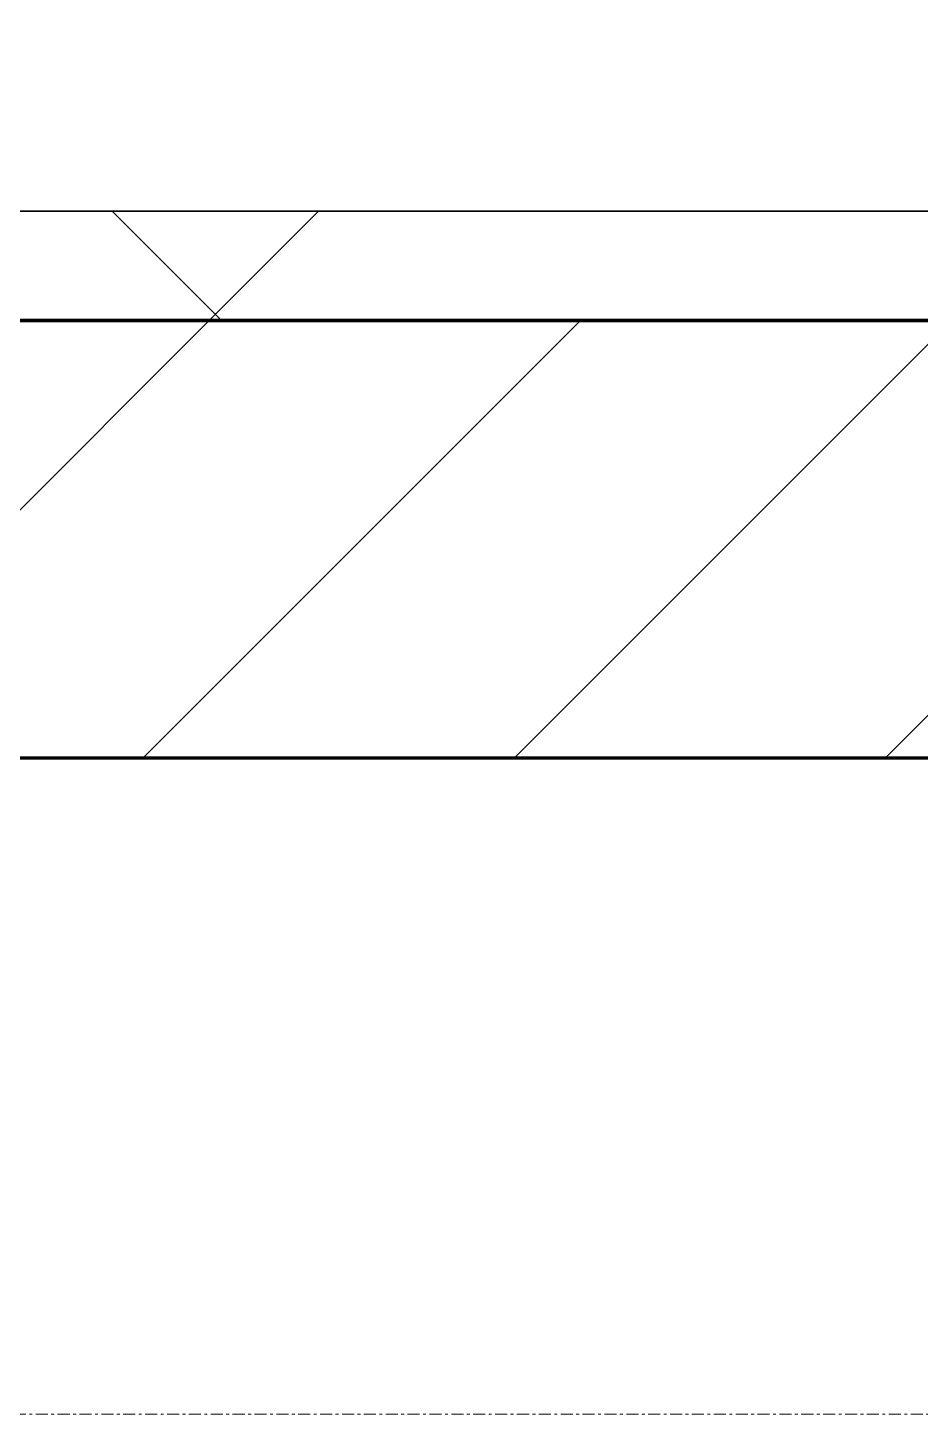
# Model space of a CAD drawing. Header units: millimetres. Extents: x -794334 to -714814, y -17806 to 22403.
# Drawn here: x -779459 to -779051, y -4321 to -3687 of the extents above; entities that cross this region are included whole.
import ezdxf
from ezdxf.xclip import XClip

# ---------------------------------------------------------------- set-up
doc = ezdxf.new("R2010")
doc.units = ezdxf.units.MM
doc.header["$XCLIPFRAME"] = 0
doc.linetypes.add('DPA_Grid _ Level 100', pattern=[10, 5.5, -1.6, 1.3, -1.6])
for name, color, linetype, lineweight in [('A-GLAZ-CURT', 2, 'Continuous', 9), ('A-WALL', 5, 'Continuous', 35), ('A-WALL-FNSH', 2, 'Continuous', 35), ('A-WALL-PATT', 1, 'Continuous', 35), ('S-GRID', 251, 'Continuous', 9), ('WALL-E', 2, 'Continuous', 35)]:
    doc.layers.add(name, color=color, linetype=linetype, lineweight=lineweight)
doc.layers.add('A11_ALU.SOLID SHEET', color=2, linetype='Continuous')

# ---------------------------------------------------------------- blocks, each defined once
blk = doc.blocks.new('*U804')
at = {"layer": 'S-GRID', "linetype": 'DPA_Grid _ Level 100'}
blk.add_line((57942.91, -7900), (-14128.88, -7900), dxfattribs=at)
blk = doc.blocks.new('PPLS-PP19_Custom Tile Pattern - Custom Tile Pattern-V56-4252-01 ENLARGED CONCOURSE LEVEL - REFLECTED CEILING PLAN - SHEET 3')
at = {"layer": 'A-GLAZ-CURT'}
for p, q in [((-300, 0), (300, 0)), ((300, 0), (-300, 0)), ((195.99, 0), (213.31, 0)), ((213.31, 0), (195.99, 0)), ((230.06, 0), (300, 0)), ((-300, -50), (300, -50)), ((300, -50), (-300, -50))]:
    blk.add_line(p, q, dxfattribs=at)
for points, knots in [([(31.18, 0), (25.97, 0), (11.99, 0), (-16.92, 0), (-47.42, 0), (-65.77, 0), (-66.37, 0), (-66.38, 0)], [-4496.803627, -4496.803627, -4496.803627, -4496.803627, -4222.080604, -3745.412743, -2981.410125, -2542.574734, -2498.224237, -2498.224237, -2498.224237, -2498.224237]), ([(-36.78, 0), (-32.43, 0), (-19.22, 0), (8.83, 0), (37.67, 0), (55.74, 0), (59.22, 0)], [-6191.144455, -6191.144455, -6191.144455, -6191.144455, -5862.463379, -5340.621928, -4573.028122, -4385.393989, -4385.393989, -4385.393989, -4385.393989]), ([(30.82, 0), (29.27, 0), (20.14, 0), (3.54, 0), (-16.58, 0), (-34.76, 0), (-36.04, 0)], [-10462.034656, -10462.034656, -10462.034656, -10462.034656, -10363.088938, -9884.23066, -9424.652049, -9182.880979, -9182.880979, -9182.880979, -9182.880979]), ([(-30.52, 0), (-27.11, 0), (-17.83, 0), (5.99, 0), (22.06, 0), (37.44, 0), (45.92, 0), (54.12, 0), (57.85, 0), (59.08, 0)], [-2323.618664, -2323.618664, -2323.618664, -2323.618664, -2142.497158, -1716.209403, -1206.526904, -1089.329421, -901.315459, -753.071572, -677.72211, -677.72211, -677.72211, -677.72211]), ([(-7.81, 0), (-4.05, 0), (12.23, 0), (42.82, 0), (88.72, 0), (120.63, 0), (138.28, 0), (138.53, 0)], [-445.692494, -445.692494, -445.692494, -445.692494, -429.606584, -390.253598, -346.313304, -291.370682, -290.5735, -290.5735, -290.5735, -290.5735]), ([(-7.73, 0), (-2.48, 0), (9.62, 0), (15.02, 0), (22.91, 0), (31, 0), (39.04, 0), (51.19, 0), (58.74, 0), (61.34, 0), (61.45, 0)], [-2721.864546, -2721.864546, -2721.864546, -2721.864546, -2439.246196, -2084.094819, -1956.422387, -1818.904206, -1645.594513, -1443.202566, -1228.752106, -1120.932285, -1120.932285, -1120.932285, -1120.932285]), ([(60.15, 0), (58.18, 0), (51.9, 0), (39.61, 0), (24.74, 0), (6.65, 0), (-4.43, 0), (-7.08, 0)], [-4434.887979, -4434.887979, -4434.887979, -4434.887979, -4326.416877, -4098.545751, -3766.694881, -3333.063701, -3194.975664, -3194.975664, -3194.975664, -3194.975664]), ([(-7.07, 0), (-3.69, 0), (3.65, 0), (13.15, 0), (21.24, 0), (24.62, 0), (24.72, 0), (24.72, 0)], [-4964.286834, -4964.286834, -4964.286834, -4964.286834, -4785.90057, -4596.498881, -4445.288762, -4384.376941, -4376.041937, -4376.041937, -4376.041937, -4376.041937]), ([(76.63, 0), (74.8, 0), (67.65, 0), (53.52, 0), (37, 0), (24.07, 0), (12.82, 0), (2.05, 0), (-5.39, 0), (-6.76, 0)], [-3095.572228, -3095.572228, -3095.572228, -3095.572228, -2950.589685, -2634.532728, -2313.748533, -2106.613311, -1925.670641, -1617.263037, -1547.786114, -1547.786114, -1547.786114, -1547.786114]), ([(-2.63, 0), (-2.47, 0), (-1.22, 0), (4.92, 0), (15.97, 0), (22.54, 0), (24.49, 0)], [-226.825321, -226.825321, -226.825321, -226.825321, -220.269177, -206.416616, -198.214427, -187.717507, -187.717507, -187.717507, -187.717507]), ([(103.09, 0), (101.08, 0), (86.31, 0), (63.34, 0), (35.84, 0), (12, 0), (3.08, 0), (-1.67, 0), (-2.25, 0)], [-375.435014, -375.435014, -375.435014, -375.435014, -369.147452, -330.153101, -307.516438, -285.83788, -246.234814, -234.646884, -234.646884, -234.646884, -234.646884]), ([(24.69, 0), (24.54, 0), (20.99, 0), (15.48, 0), (10.8, 0), (9.63, 0)], [-4368.572414, -4368.572414, -4368.572414, -4368.572414, -4306.476363, -4080.000647, -3772.857994, -3772.857994, -3772.857994, -3772.857994]), ([(18.16, 0), (19.15, 0), (24.25, 0), (25.66, 0), (26.12, 0)], [-5700.113719, -5700.113719, -5700.113719, -5700.113719, -5554.232259, -5302.431367, -5302.431367, -5302.431367, -5302.431367]), ([(60.02, 0), (57.46, 0), (51.2, 0), (43.81, 0), (29.53, 0), (20.67, 0), (18.85, 0), (18.16, 0)], [-6690.420754, -6690.420754, -6690.420754, -6690.420754, -6548.303034, -6314.283804, -6135.05769, -5972.647715, -5832.674503, -5832.674503, -5832.674503, -5832.674503]), ([(27.44, 0), (27.9, 0), (29.54, 0), (38.07, 0), (48.74, 0), (57.2, 0), (59.24, 0)], [-5037.309798, -5037.309798, -5037.309798, -5037.309798, -4887.603822, -4705.298446, -4353.683244, -4241.945093, -4241.945093, -4241.945093, -4241.945093]), ([(27.89, 0), (29.09, 0), (33.4, 0), (48.37, 0), (71.92, 0), (100.57, 0), (116.12, 0), (127.81, 0), (128.41, 0)], [-147.777612, -147.777612, -147.777612, -147.777612, -135.792042, -118.513713, -97.899267, -63.759246, -39.050993, -36.834906, -36.834906, -36.834906, -36.834906]), ([(53.18, 0), (53.06, 0), (52.22, 0), (44.99, 0), (36.46, 0), (30.82, 0)], [-622.740158, -622.740158, -622.740158, -622.740158, -566.066452, -360.610861, 0, 0, 0, 0]), ([(136.44, 0), (121.66, 0), (86.93, 0), (51.16, 0), (31.18, 0)], [-106.750556, -106.750556, -106.750556, -106.750556, -59.610984, 0, 0, 0, 0]), ([(168.37, 0), (167.68, 0), (162.47, 0), (147.02, 0), (109.77, 0), (76.86, 0), (57.82, 0), (46.51, 0), (41.18, 0), (36.02, 0), (35.54, 0), (35.54, 0)], [-543.375029, -543.375029, -543.375029, -543.375029, -530.793311, -458.593899, -401.860199, -357.622665, -341.267687, -334.000314, -326.15566, -319.318397, -317.489778, -317.489778, -317.489778, -317.489778]), ([(36.29, 0), (37.77, 0), (48.82, 0), (64.79, 0), (95.91, 0), (118.21, 0), (126.42, 0), (127.81, 0)], [-314.598523, -314.598523, -314.598523, -314.598523, -305.899624, -287.17622, -249.500363, -194.761443, -181.760552, -181.760552, -181.760552, -181.760552]), ([(58.98, 0), (57.74, 0), (54.35, 0), (53.71, 0), (53.56, 0)], [-996.384253, -996.384253, -996.384253, -996.384253, -891.204116, -747.28819, -747.28819, -747.28819, -747.28819]), ([(114.39, 0), (114.2, 0), (112.08, 0), (105.42, 0), (92.38, 0), (85.59, 0), (74.4, 0), (65.24, 0), (60.97, 0), (60.13, 0)], [-8148.58938, -8148.58938, -8148.58938, -8148.58938, -8105.191388, -7723.759874, -7531.75727, -7135.649961, -6924.452779, -6738.82075, -6692.594595, -6692.594595, -6692.594595, -6692.594595]), ([(60.14, 0), (62.72, 0), (66.39, 0), (72.74, 0), (75.22, 0), (76.03, 0), (76.21, 0)], [-655.801757, -655.801757, -655.801757, -655.801757, -495.328968, -421.953223, -334.951786, -290.452333, -290.452333, -290.452333, -290.452333]), ([(60.15, 0), (64.96, 0), (73.33, 0), (84.83, 0), (86.01, 0), (92.51, 0), (94.33, 0)], [-4225.265512, -4225.265512, -4225.265512, -4225.265512, -3960.84581, -3759.045785, -3336.541051, -2783.776468, -2783.776468, -2783.776468, -2783.776468]), ([(60.15, 0), (65.23, 0), (74.17, 0), (82.12, 0), (83.66, 0)], [-4368.688297, -4368.688297, -4368.688297, -4368.688297, -4094.177415, -3869.465285, -3869.465285, -3869.465285, -3869.465285]), ([(61.47, 0), (61.47, 0), (61.39, 0), (61.03, 0), (60.67, 0)], [-1113.311073, -1113.311073, -1113.311073, -1113.311073, -1096.402191, -1051.395885, -1051.395885, -1051.395885, -1051.395885]), ([(76.22, 0), (75.58, 0), (73.64, 0), (71.05, 0), (70.61, 0)], [-193.634889, -193.634889, -193.634889, -193.634889, -31.537676, 0, 0, 0, 0]), ([(94.4, 0), (94.4, 0), (94.64, 0), (99.11, 0), (108.97, 0), (120.79, 0), (139.94, 0), (163.31, 0), (185.23, 0), (193.62, 0), (194.69, 0), (194.79, 0)], [-2348.345796, -2348.345796, -2348.345796, -2348.345796, -2310.419338, -2233.599744, -2052.234781, -1843.028543, -1530.39897, -1095.004608, -529.74427, -295.064701, -265.121568, -265.121568, -265.121568, -265.121568]), ([(126.91, 0), (126.75, 0), (124.06, 0), (122.35, 0), (114.96, 0), (108.04, 0), (103.09, 0)], [-31.951916, -31.951916, -31.951916, -31.951916, -31.430235, -22.807238, -15.488593, 0, 0, 0, 0]), ([(127.98, 0), (127.47, 0), (124.85, 0), (118.6, 0), (114.23, 0), (111.98, 0), (105.66, 0), (105.23, 0), (105.23, 0)], [-9594.150698, -9594.150698, -9594.150698, -9594.150698, -9567.007022, -9453.21225, -9220.200448, -9012.77275, -8966.157302, -8929.495943, -8929.495943, -8929.495943, -8929.495943]), ([(105.26, 0), (105.52, 0), (111.01, 0), (112.65, 0), (113.59, 0)], [-8920.561005, -8920.561005, -8920.561005, -8920.561005, -8814.835624, -8577.462505, -8577.462505, -8577.462505, -8577.462505]), ([(128.58, 0), (128.8, 0), (130.16, 0), (139.26, 0), (152.67, 0), (161.24, 0), (162.19, 0), (162.75, 0)], [-633.326174, -633.326174, -633.326174, -633.326174, -627.736123, -618.981161, -602.094757, -592.980799, -581.414464, -581.414464, -581.414464, -581.414464]), ([(157.9, 0), (156.77, 0), (151.67, 0), (143.29, 0), (134.73, 0), (130.05, 0), (128.7, 0)], [-10292.955006, -10292.955006, -10292.955006, -10292.955006, -10098.273015, -9847.788484, -9677.714971, -9606.758006, -9606.758006, -9606.758006, -9606.758006]), ([(137.1, 0), (136, 0), (133.64, 0), (129.87, 0), (129.11, 0)], [-670.405967, -670.405967, -670.405967, -670.405967, -651.020627, -640.742133, -640.742133, -640.742133, -640.742133]), ([(193.8, 0), (193.33, 0), (190.11, 0), (183.13, 0), (171, 0), (161.95, 0), (161.28, 0), (158.35, 0), (157.85, 0), (157.77, 0)], [-11665.349007, -11665.349007, -11665.349007, -11665.349007, -11565.880756, -11105.624034, -10839.086983, -10768.332124, -10666.779182, -10580.760289, -10550.278881, -10550.278881, -10550.278881, -10550.278881]), ([(300, 0), (286.53, 0), (254.22, 0), (207.11, 0), (177.41, 0), (159.34, 0), (158.33, 0), (158.3, 0)], [-285.253232, -285.253232, -285.253232, -285.253232, -244.693688, -187.987675, -143.776725, -129.632772, -123.352749, -123.352749, -123.352749, -123.352749]), ([(159.07, 0), (159.13, 0), (160.84, 0), (165.21, 0), (174.15, 0), (185.98, 0), (208.82, 0), (219.42, 0), (230.06, 0)], [-115.643202, -115.643202, -115.643202, -115.643202, -114.681583, -87.660824, -65.295536, -41.623857, -24.459831, 0, 0, 0, 0]), ([(162.75, 0), (165.4, 0), (170.91, 0), (172.61, 0), (172.61, 0)], [-111.264224, -111.264224, -111.264224, -111.264224, -56.742688, -19.085662, -19.085662, -19.085662, -19.085662]), ([(247.1, 0), (246.76, 0), (245.04, 0), (238.34, 0), (226.56, 0), (221.1, 0), (200.27, 0), (182.99, 0), (174.27, 0), (169.67, 0), (168.99, 0)], [-9649.085549, -9649.085549, -9649.085549, -9649.085549, -9581.591397, -9406.094246, -9221.510254, -9016.44624, -8717.832359, -8253.978395, -8152.463617, -8069.855175, -8069.855175, -8069.855175, -8069.855175]), ([(215.22, 0), (214.62, 0), (210.55, 0), (203.98, 0), (187.54, 0), (175.3, 0), (169.49, 0)], [-203.825446, -203.825446, -203.825446, -203.825446, -198.527383, -184.406837, -162.427601, -142.916156, -142.916156, -142.916156, -142.916156]), ([(171.51, 0), (176.48, 0), (193.23, 0), (201.73, 0), (208.81, 0), (213.9, 0), (241.96, 0), (266.73, 0), (281.71, 0), (291.71, 0), (296.52, 0), (297.86, 0), (298.09, 0)], [-7971.819559, -7971.819559, -7971.819559, -7971.819559, -7784.112253, -7606.717214, -7289.299508, -7042.621073, -6582.165592, -6068.460911, -5766.029927, -5566.724884, -5280.360606, -5199.253518, -5199.253518, -5199.253518, -5199.253518]), ([(172.07, 0), (177.66, 0), (187.87, 0), (201.08, 0), (207.47, 0), (213.96, 0), (215.11, 0)], [-255.364076, -255.364076, -255.364076, -255.364076, -237.955587, -223.92608, -215.862851, -208.75215, -208.75215, -208.75215, -208.75215]), ([(262.84, 0), (249.22, 0), (230.16, 0), (219.94, 0), (219.02, 0)], [-11878.587253, -11878.587253, -11878.587253, -11878.587253, -11162.864862, -10856.732305, -10856.732305, -10856.732305, -10856.732305]), ([(219.9, 0), (220.86, 0), (227.84, 0), (242.06, 0), (246.54, 0), (246.96, 0)], [-10670.940496, -10670.940496, -10670.940496, -10670.940496, -10511.382485, -9925.173265, -9834.877357, -9834.877357, -9834.877357, -9834.877357]), ([(300, 0), (288.22, 0), (276.05, 0), (263.97, 0), (263.77, 0)], [-12528.858583, -12528.858583, -12528.858583, -12528.858583, -11905.454923, -11894.726257, -11894.726257, -11894.726257, -11894.726257]), ([(284.76, 0), (284.76, 0), (285.09, 0), (287.47, 0), (293.59, 0), (297.76, 0), (300, 0)], [-4110.630118, -4110.630118, -4110.630118, -4110.630118, -4053.389046, -3959.664717, -3862.421465, -3746.95702, -3746.95702, -3746.95702, -3746.95702]), ([(297.38, 0), (295.84, 0), (291.62, 0), (285.38, 0), (284.87, 0)], [-4803.172655, -4803.172655, -4803.172655, -4803.172655, -4358.271401, -4143.037883, -4143.037883, -4143.037883, -4143.037883])]:
    blk.add_open_spline(points, degree=3, knots=knots, dxfattribs=at)
for points in [[(24.49, 0), (25.23, 0), (25.72, 0), (26.04, 0)], [(70.61, 0), (67.92, 0), (64.65, 0), (61.17, 0)], [(80.35, 0), (79.57, 0), (78.27, 0), (76.63, 0)], [(84.06, 0), (83.48, 0), (82.41, 0), (81.72, 0)], [(128.03, 0), (131.05, 0), (133.12, 0), (134.6, 0)], [(168.74, 0), (168.74, 0), (169.81, 0), (171.51, 0)], [(195.11, 0), (194.91, 0), (194.44, 0), (193.8, 0)]]:
    blk.add_open_spline(points, degree=3, dxfattribs=at)
blk = doc.blocks.new('PPLS-PP19_Custom Tile Pattern - Custom Tile Pattern-V57-4252-01 ENLARGED CONCOURSE LEVEL - REFLECTED CEILING PLAN - SHEET 3')
at = {"layer": 'A-GLAZ-CURT'}
for p, q in [((-300, 0), (300, 0)), ((300, 0), (-300, 0)), ((-293.07, 0), (-275.75, 0)), ((-275.75, 0), (-293.07, 0)), ((-222.32, 0), (-205, 0)), ((-205, 0), (-222.32, 0)), ((-300, -50), (300, -50)), ((300, -50), (-300, -50))]:
    blk.add_line(p, q, dxfattribs=at)
at = {"layer": 'A-GLAZ-CURT', "flags": 128}
for points in [[(-300, 0), (-291.56, 0), (-283.3, 0), (-275.2, 0), (-267.26, 0), (-259.45, 0), (-251.77, 0), (-244.2, 0), (-236.74, 0), (-229.36, 0), (-222.06, 0), (-214.83, 0), (-207.71, 0), (-200.76, 0)], [(-169.65, 0), (-174.47, 0), (-179.49, 0), (-184.81, 0), (-190.44, 0), (-196.37, 0), (-202.58, 0), (-209.04, 0), (-215.73, 0), (-222.63, 0), (-229.72, 0), (-236.97, 0), (-244.39, 0), (-251.96, 0), (-259.67, 0), (-267.51, 0), (-275.48, 0), (-283.55, 0), (-291.73, 0), (-300, 0)], [(-200.48, 0), (-194.02, 0), (-187.54, 0), (-181.38, 0), (-175.58, 0), (-170.25, 0), (-165.64, 0), (-162.01, 0), (-159.53, 0), (-157.46, 0), (-154.52, 0), (-149.42, 0), (-141.84, 0), (-132.81, 0)]]:
    blk.add_lwpolyline(points, dxfattribs=at)
at = {"layer": 'A-GLAZ-CURT'}
for points, knots in [([(-300, 0), (-284.65, 0), (-248.05, 0), (-217.53, 0), (-201.12, 0)], [-5323.127839, -5323.127839, -5323.127839, -5323.127839, -4502.809032, -3326.954899, -3326.954899, -3326.954899, -3326.954899]), ([(-132.6, 0), (-133.35, 0), (-156.92, 0), (-202.69, 0), (-262.56, 0), (-294.48, 0), (-300, 0)], [-17201.989985, -17201.989985, -17201.989985, -17201.989985, -17136.203329, -15131.813646, -13729.592194, -13439.944408, -13439.944408, -13439.944408, -13439.944408]), ([(-137.88, 0), (-140.56, 0), (-147.66, 0), (-147.69, 0), (-158.72, 0), (-174.02, 0), (-185.59, 0), (-209.77, 0), (-232.01, 0), (-255.22, 0), (-262.59, 0), (-264.9, 0), (-265.4, 0)], [-3187.727384, -3187.727384, -3187.727384, -3187.727384, -2919.378265, -2477.344047, -2237.412286, -2029.680487, -1755.085331, -1400.429864, -858.079193, -543.655514, -208.940337, 0, 0, 0, 0]), ([(-258.6, 0), (-257.91, 0), (-254.26, 0), (-241.25, 0), (-225.99, 0), (-213.1, 0), (-205.35, 0), (-201.38, 0), (-200.48, 0)], [-5722.54675, -5722.54675, -5722.54675, -5722.54675, -5657.471696, -5413.335975, -5017.494783, -4832.723979, -4666.091899, -4616.816318, -4616.816318, -4616.816318, -4616.816318]), ([(-200.66, 0), (-207.98, 0), (-217.77, 0), (-231.26, 0), (-233.46, 0), (-234, 0)], [-1365.823924, -1365.823924, -1365.823924, -1365.823924, -978.033455, -846.069444, -682.911962, -682.911962, -682.911962, -682.911962]), ([(-233.49, 0), (-233.44, 0), (-232.38, 0), (-230.74, 0), (-225.3, 0), (-223.63, 0)], [-455.274641, -455.274641, -455.274641, -455.274641, -440.605512, -119.536984, 0, 0, 0, 0]), ([(-223.63, 0), (-219.39, 0), (-206.17, 0), (-188.58, 0), (-169.02, 0), (-152.12, 0), (-136.84, 0), (-127.33, 0), (-124.19, 0), (-123.43, 0), (-123.28, 0)], [-5463.295695, -5463.295695, -5463.295695, -5463.295695, -5161.076232, -4739.070012, -4465.409639, -4149.119819, -3839.893365, -3647.167523, -3488.92562, -3439.852845, -3439.852845, -3439.852845, -3439.852845]), ([(-133.82, 0), (-135.51, 0), (-137.8, 0), (-149.31, 0), (-162.01, 0), (-177.91, 0), (-192.04, 0), (-199.47, 0), (-200.48, 0)], [-2731.647847, -2731.647847, -2731.647847, -2731.647847, -2418.507304, -2308.929706, -2113.765672, -1763.376603, -1422.553702, -1369.06542, -1369.06542, -1369.06542, -1369.06542]), ([(-200.47, 0), (-191.97, 0), (-161.45, 0), (-129.95, 0), (-110.8, 0), (-99.5, 0), (-91.46, 0)], [-3311.320272, -3311.320272, -3311.320272, -3311.320272, -2700.551212, -1002.059161, -460.363443, 0, 0, 0, 0]), ([(-200.04, 0), (-195.33, 0), (-184.82, 0), (-171.77, 0), (-158.7, 0), (-157.22, 0)], [-4608.762483, -4608.762483, -4608.762483, -4608.762483, -4349.945572, -4000.813434, -3840.635403, -3840.635403, -3840.635403, -3840.635403])]:
    blk.add_open_spline(points, degree=3, knots=knots, dxfattribs=at)
blk = doc.blocks.new('*U1029')
at = {"layer": 'A-GLAZ-CURT'}
for name, p in [('PPLS-PP19_Custom Tile Pattern - Custom Tile Pattern-V56-4252-01 ENLARGED CONCOURSE LEVEL - REFLECTED CEILING PLAN - SHEET 3', (-597.63, -7350)), ('PPLS-PP19_Custom Tile Pattern - Custom Tile Pattern-V57-4252-01 ENLARGED CONCOURSE LEVEL - REFLECTED CEILING PLAN - SHEET 3', (2.37, -7350))]:
    blk.add_blockref(name, p, dxfattribs=at)
blk = doc.blocks.new('*U1630')
blk.add_lwpolyline([(22690, -750), (19166.45, -750), (19116.45, -700), (18966.44, -550), (-101025.39, -550), (-101025.39, -6704.96), (-96300, -6704.96), (-96300, -7350), (-94497.63, -7350), (17250, -7350), (17250, -6849.96), (18300, -6849.96), (22690, -6849.96)], close=True)

msp = doc.modelspace()

# ---------------------------------------------------------------- block references
at = {"layer": 'A11_ALU.SOLID SHEET'}
ref = msp.add_blockref('*U1630', (-744681.24, 3579.02), dxfattribs=at)
XClip(ref).set_block_clipping_path([(-45802.4668593339, -9620.0029952967), (23702.8690583039, 10334.9999958097)])

# ---------------------------------------------------------------- next in the draw order: hatches: boundary and pattern name
at = {"layer": 'A-WALL-PATT', "lineweight": 9}
h = msp.add_hatch(dxfattribs=at)
h.set_pattern_fill('FP_5', color=256, style=0, pattern_type=2)
h.set_pattern_definition([(45, (0, 0), (-212.13203, 212.13203), []), (135, (0, 0), (-212.13203, -212.13203), [])])
h.paths.add_polyline_path([(-727630.24, -3820.98), (-727382.37, -3820.98), (-727382.37, -3770.98), (-790483.7, -3770.98), (-790483.7, -3820.98), (-727766, -3820.98)])
h = msp.add_hatch(dxfattribs=at)
h.set_pattern_fill('FP_2', color=256, style=0, pattern_type=2)
h.set_pattern_definition([(45, (0, 0), (-84.852814, 84.852814), [])])
h.paths.add_polyline_path([(-727382.37, -4020.98), (-727382.37, -3820.98), (-790483.7, -3820.98), (-790483.7, -4020.98), (-727494.49, -4020.98)])

# ---------------------------------------------------------------- next in the draw order: linework, layer by layer
at = {"layer": 'A-WALL', "color": 7, "lineweight": 70}
for p, q in [((-780380, -3820.98), (-777980, -3820.98)), ((-777980, -3820.98), (-780380, -3820.98)), ((-777980, -4020.98), (-780380, -4020.98))]:
    msp.add_line(p, q, dxfattribs=at)
at = {"layer": 'A-WALL-FNSH', "color": 250}
msp.add_line((-780380, -3770.98), (-777980, -3770.98), dxfattribs=at)
at = {"layer": 'WALL-E'}
for p, q in [((-727382.37, -4020.98), (-790483.7, -4020.98)), ((-790483.7, -4020.98), (-727382.37, -4020.98))]:
    msp.add_line(p, q, dxfattribs=at)

# ---------------------------------------------------------------- next in the draw order: block references
for name in ['*U804', '*U1029']:
    msp.add_blockref(name, (-778882.37, 3579.02))

doc.saveas('drawing.dxf')
